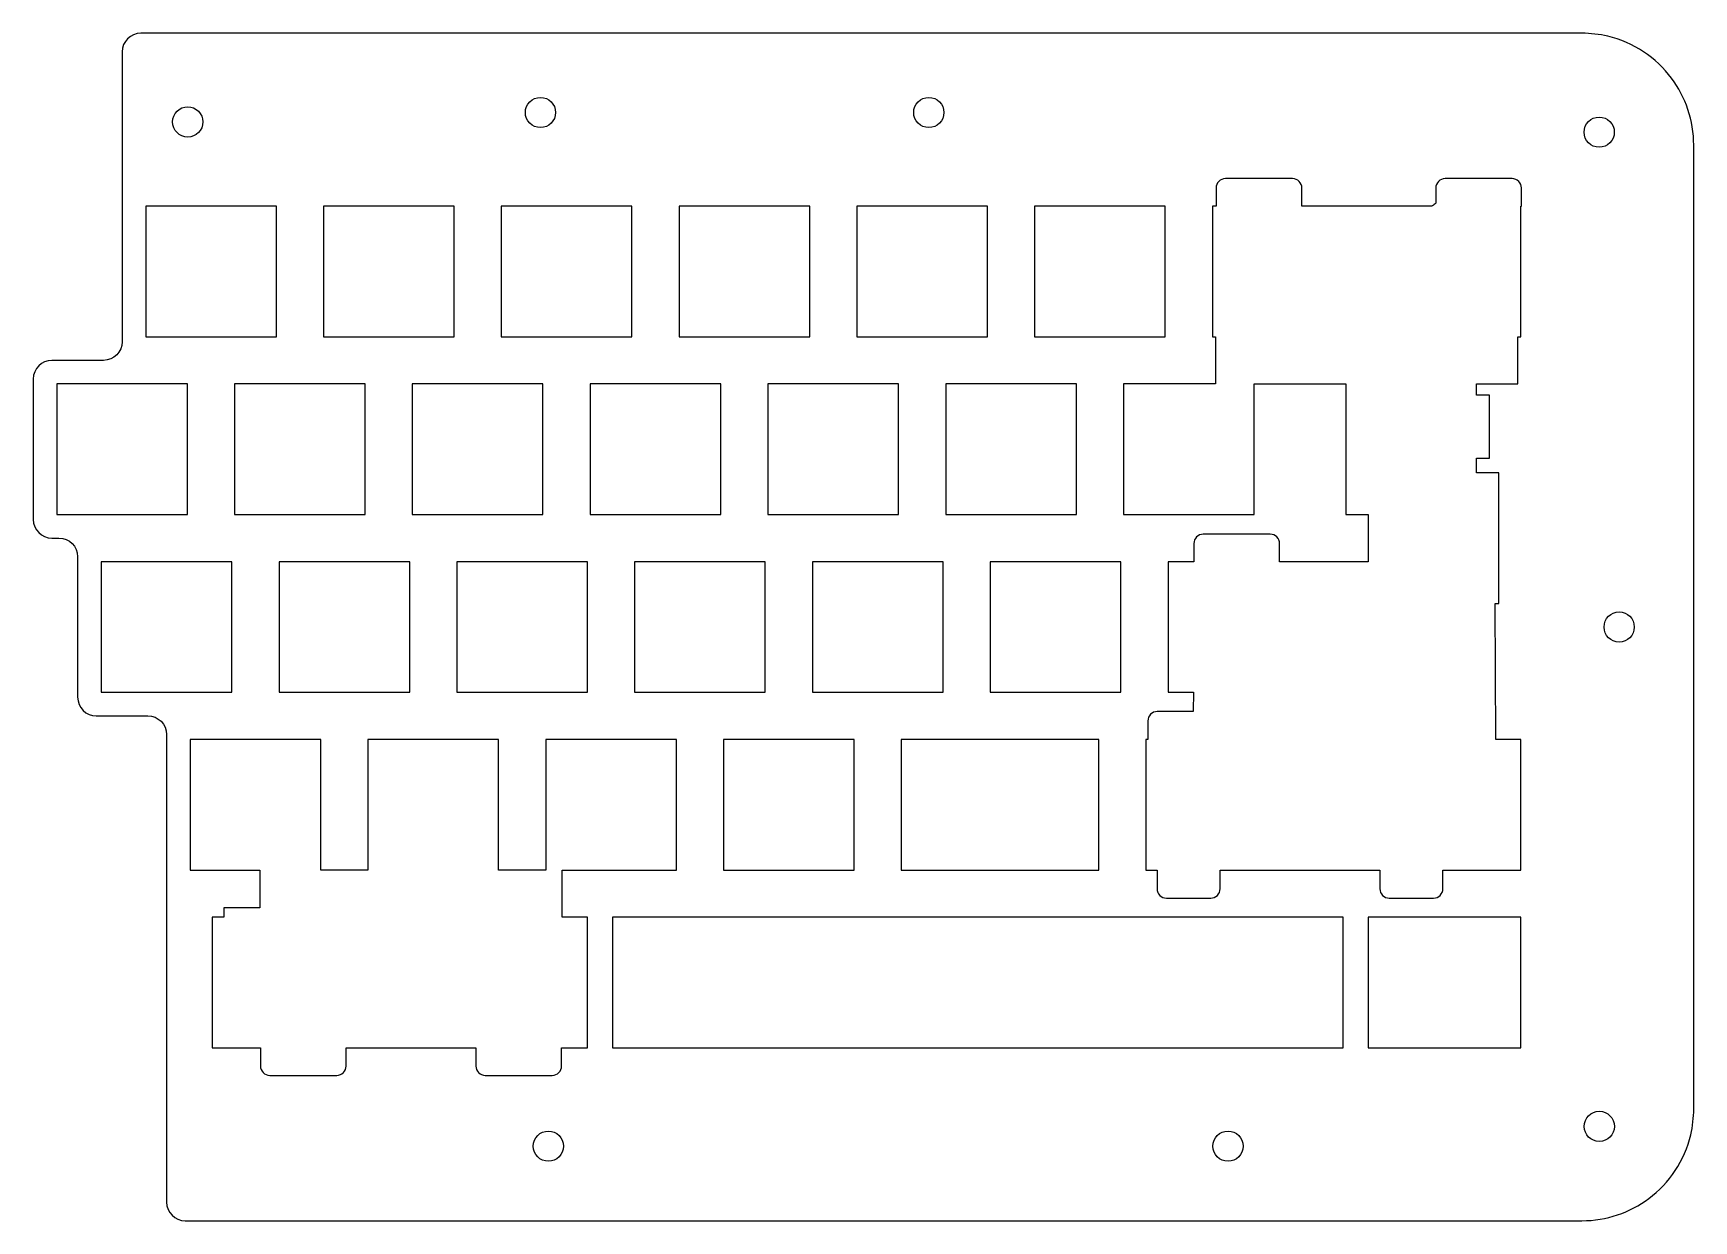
# Model space of a CAD drawing. Header units: millimetres. Extents: x 218 to 396, y -140 to -13.
import ezdxf

# ---------------------------------------------------------------- set-up
doc = ezdxf.new("R2010")
doc.units = ezdxf.units.MM
doc.layers.get('0').update_dxf_attribs({"linetype": 'CONTINUOUS'})

msp = doc.modelspace()

# ---------------------------------------------------------------- linework, layer by layer
for p, q in [((384.03, -12.58), (229.63, -12.58)), ((227.63, -14.58), (227.63, -22.58)), ((227.63, -22.58), (227.63, -45.63)), ((396.02, -127.82), (396.02, -24.58)), ((225.63, -47.63), (220.1, -47.63)), ((218.1, -49.63), (218.1, -64.67)), ((220.1, -66.67), (220.86, -66.67)), ((222.86, -68.67), (222.86, -83.72)), ((224.86, -85.72), (230.39, -85.72)), ((232.39, -87.72), (232.39, -129.82)), ((232.39, -129.82), (232.39, -137.82)), ((234.39, -139.82), (384.03, -139.82))]:
    msp.add_line(p, q)
for points in [[(342.4, -85.26), (338.53, -85.26, 0.414214), (337.53, -86.26), (337.53, -88.25), (337.31, -88.25), (337.31, -102.25), (338.52, -102.25), (338.52, -104.25, 0.414214), (339.52, -105.25), (344.27, -105.25, 0.414214), (345.27, -104.25), (345.27, -102.25), (362.39, -102.25), (362.39, -104.25, 0.414214), (363.39, -105.25), (368.14, -105.25, 0.414214), (369.14, -104.25), (369.14, -102.25), (377.5, -102.25), (377.5, -88.25), (374.8, -88.25), (374.75, -73.68), (375.12, -73.68), (375.12, -59.67), (372.74, -59.67), (372.74, -58.11), (374.12, -58.11), (374.12, -51.36), (372.74, -51.36), (372.74, -50.15), (377.18, -50.15), (377.16, -45.1), (377.5, -45.1), (377.5, -31.1), (377.56, -31.1), (377.56, -29.16, 0.414214), (376.56, -28.16), (369.38, -28.16, 0.414214), (368.38, -29.16), (368.38, -30.77), (368.3, -30.85, -0.115258), (367.92, -31.1), (354.03, -31.1), (354.03, -29.16, 0.414214), (353.03, -28.16), (345.84, -28.16, 0.414214), (344.84, -29.16), (344.84, -31.1), (344.45, -31.1), (344.45, -45.1), (344.79, -45.1), (344.77, -50.15), (334.92, -50.15), (334.92, -64.15), (348.92, -64.15), (348.92, -50.15), (358.74, -50.15), (358.74, -64.15), (361.12, -64.15), (361.12, -69.2), (351.65, -69.2), (351.65, -67.26, 0.414214), (350.65, -66.26), (343.46, -66.26, 0.414214), (342.46, -67.26), (342.46, -69.2), (339.69, -69.2), (339.69, -83.2), (342.41, -83.2)], [(274.72, -123.24), (274.72, -121.3), (277.49, -121.3), (277.49, -107.3), (274.77, -107.3), (274.79, -102.25), (287.01, -102.25), (287.01, -88.25), (273.01, -88.25), (273.01, -102.25), (267.96, -102.25), (267.96, -88.25), (253.96, -88.25), (253.96, -102.25), (248.91, -102.25), (248.91, -88.25), (234.91, -88.25), (234.91, -102.25), (242.37, -102.25), (242.39, -106.3), (238.51, -106.3), (238.51, -107.3), (237.29, -107.3), (237.29, -121.3), (242.45, -121.3), (242.45, -123.24, 0.414214), (243.45, -124.24), (250.63, -124.24, 0.414214), (251.63, -123.24), (251.63, -121.3), (265.53, -121.3), (265.53, -123.24, 0.414214), (266.53, -124.24), (273.72, -124.24, 0.414214)]]:
    msp.add_lwpolyline(points, format="xyb", close=True)
for points in [[(230.15, -45.1), (244.15, -45.1), (244.15, -31.1), (230.15, -31.1)], [(263.2, -31.1), (249.2, -31.1), (249.2, -45.1), (263.2, -45.1)], [(268.25, -31.1), (268.25, -45.1), (282.25, -45.1), (282.25, -31.1)], [(301.3, -31.1), (287.3, -31.1), (287.3, -45.1), (301.3, -45.1)], [(306.35, -31.1), (306.35, -45.1), (320.35, -45.1), (320.35, -31.1)], [(339.4, -45.1), (339.4, -31.1), (325.4, -31.1), (325.4, -45.1)], [(220.62, -64.15), (234.62, -64.15), (234.62, -50.15), (220.62, -50.15)], [(239.67, -50.15), (239.67, -64.15), (253.67, -64.15), (253.67, -50.15)], [(272.72, -64.15), (272.72, -50.15), (258.72, -50.15), (258.72, -64.15)], [(291.77, -50.15), (277.77, -50.15), (277.77, -64.15), (291.77, -64.15)], [(310.82, -64.15), (310.82, -50.15), (296.82, -50.15), (296.82, -64.15)], [(329.87, -64.15), (329.87, -50.15), (315.87, -50.15), (315.87, -64.15)], [(225.39, -69.2), (225.39, -83.2), (239.39, -83.2), (239.39, -69.2)], [(244.44, -83.2), (258.44, -83.2), (258.44, -69.2), (244.44, -69.2)], [(277.49, -69.2), (263.49, -69.2), (263.49, -83.2), (277.49, -83.2)], [(296.54, -83.2), (296.54, -69.2), (282.54, -69.2), (282.54, -83.2)], [(315.59, -69.2), (301.59, -69.2), (301.59, -83.2), (315.59, -83.2)], [(334.64, -69.2), (320.64, -69.2), (320.64, -83.2), (334.64, -83.2)], [(292.06, -102.25), (306.06, -102.25), (306.06, -88.25), (292.06, -88.25)], [(311.11, -102.25), (332.26, -102.25), (332.26, -88.25), (311.11, -88.25)], [(358.45, -121.3), (358.45, -107.3), (280.16, -107.3), (280.16, -121.3)], [(361.12, -121.3), (377.5, -121.3), (377.5, -107.3), (361.12, -107.3)]]:
    msp.add_lwpolyline(points, close=True)
for centre in [(272.45, -21.07), (314.06, -21.07), (234.66, -22.08), (385.89, -23.18), (388.03, -76.2), (385.9, -129.71), (273.3, -131.83), (346.12, -131.83)]:
    msp.add_circle(centre, 1.62)
for centre, start, end in [((229.63, -14.58), 90, 180), ((234.39, -137.82), 180, 270)]:
    msp.add_arc(centre, 2, start, end)
for points, knots in [([(396.02, -24.58), (396.02, -21.93), (395.13, -19.4), (393.64, -17.4), (391.99, -15.19), (389.59, -13.56), (386.8, -12.9), (385.9, -12.69), (384.97, -12.58), (384.03, -12.58)], [16, 16, 16, 16, 16.405623, 16.405623, 16.405623, 16.855638, 16.855638, 16.855638, 17, 17, 17, 17]), ([(384.03, -139.82), (386.67, -139.82), (389.2, -138.93), (391.2, -137.44), (393.41, -135.79), (395.04, -133.39), (395.7, -130.6), (395.91, -129.7), (396.02, -128.77), (396.02, -127.82)], [14, 14, 14, 14, 14.405623, 14.405623, 14.405623, 14.855638, 14.855638, 14.855638, 15, 15, 15, 15])]:
    msp.add_open_spline(points, degree=3, knots=knots)
for points in [[(227.63, -45.63), (227.63, -46.73), (226.73, -47.63), (225.63, -47.63)], [(220.1, -47.63), (219, -47.63), (218.1, -48.52), (218.1, -49.63)], [(218.1, -64.67), (218.1, -65.78), (219, -66.67), (220.1, -66.67)], [(220.86, -66.67), (221.97, -66.67), (222.86, -67.57), (222.86, -68.67)], [(222.86, -83.72), (222.86, -84.83), (223.76, -85.72), (224.86, -85.72)], [(230.39, -85.72), (231.49, -85.72), (232.39, -86.62), (232.39, -87.72)]]:
    msp.add_open_spline(points, degree=3)

doc.saveas('drawing.dxf')
